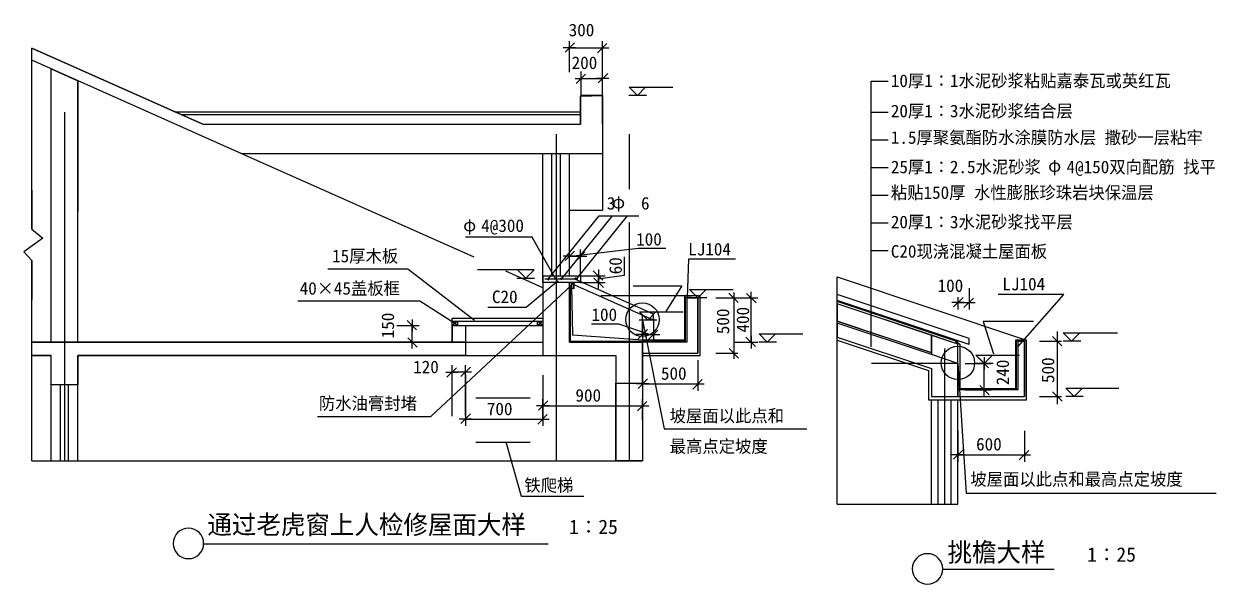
# Model space of a CAD drawing. Header units: metres. Extents: x 2670 to 45747, y -17800 to 38568.
# Drawn here: x 2670 to 45747, y 18330 to 38568 of the extents above; entities that cross this region are included whole.
import ezdxf

# ---------------------------------------------------------------- set-up
doc = ezdxf.new("R2010")
doc.units = ezdxf.units.M
for name, color, linetype in [('AX1', 1, 'Continuous'), ('BD', 2, 'Continuous'), ('MC', 4, 'Continuous'), ('PUB_DIM', 3, 'Continuous'), ('Q', 4, 'Continuous'), ('ZHOU2', 3, 'Continuous')]:
    doc.layers.add(name, color=color, linetype=linetype)

# ---------------------------------------------------------------- blocks, each defined once
blk = doc.blocks.new('_DIMX')
blk.add_line((-150, 0), (150, 0))
at = {"color": 1}
blk.add_lwpolyline([(-122.18, -121.72), (104.68, 105.14)], dxfattribs=at)
blk = doc.blocks.new('HN10')
for start, end in [(0, 180), (180, 0)]:
    blk.add_arc((0, 0), 688, start, end)
blk = doc.blocks.new('DI')
at = {"color": 3}
blk.add_lwpolyline([(-111.81, -111.43), (115.05, 115.43)], dxfattribs=at)

msp = doc.modelspace()

# ---------------------------------------------------------------- linework, layer by layer
for p, q in [((24535.78, 36283.17), (26115.47, 36283.17)), ((24535.78, 36283.17), (24835.78, 35983.17)), ((24835.78, 35983.17), (25135.78, 36283.17)), ((33280.2, 36492.55), (33897.71, 36492.55)), ((33280.2, 26903.24), (33280.2, 36492.55)), ((22780.59, 35952.76), (22811, 35983.17)), ((25165.14, 35983.17), (24530.91, 35983.17)), ((8115.56, 35395.11), (22780.59, 35395.11)), ((33280.2, 35377.55), (33897.71, 35377.55)), ((33280.2, 34377.55), (33897.71, 34377.55)), ((33280.2, 33377.55), (33897.71, 33377.55)), ((2952.75, 32555.71), (2952.75, 31148.78)), ((33280.2, 32377.55), (33897.71, 32377.55)), ((21603.57, 29338.76), (23457.51, 31629.97)), ((22086.25, 29338.76), (23940.19, 31629.97)), ((22623.78, 29338.76), (24477.72, 31629.97)), ((23457.51, 31629.97), (24892.5, 31629.97)), ((2952.75, 31148.78), (3359, 30825.75)), ((33280.2, 31377.55), (33897.71, 31377.55)), ((3359, 30825.75), (2669.91, 30331.21)), ((21031.16, 30863.49), (18632.41, 30863.49)), ((21873.02, 29352.27), (21031.16, 30863.49)), ((2669.91, 30331.21), (2952.75, 30017.41)), ((22380.59, 29468.51), (22380.59, 30422.12)), ((22381.59, 30172.12), (22779.59, 30172.12)), ((24861.58, 30448.98), (22621.99, 30185.74)), ((22780.59, 29468.51), (22780.59, 30422.12)), ((24361.79, 30157.62), (24361.79, 29473.19)), ((25862.81, 30448.98), (24861.58, 30448.98)), ((33280.2, 30377.55), (33897.71, 30377.55)), ((2952.75, 30017.41), (2952.75, 28610.48)), ((26645.49, 28668.51), (26690.66, 30075.24)), ((26690.66, 30075.24), (28382.74, 30075.24)), ((16546.91, 29706.32), (13654.26, 29706.32)), ((18949.91, 27857.39), (16546.91, 29706.32)), ((21109.16, 29678.19), (19063.21, 29678.19)), ((20479.8, 29378.19), (21114.03, 29378.19)), ((20809.16, 29378.19), (20509.16, 29678.19)), ((21109.16, 29678.19), (20809.16, 29378.19)), ((22682.24, 29346.19), (21497.18, 29346.19)), ((22380.59, 29468.51), (22780.59, 29468.51)), ((22780.59, 29468.51), (22780.59, 29228.51)), ((22780.59, 29468.51), (23676.21, 29468.51)), ((24361.79, 29473.19), (23413.26, 29341.57)), ((23426.21, 29469.51), (23426.21, 29470.51)), ((23426.21, 29228.51), (23426.21, 29468.51)), ((32058.4, 29428.27), (38897.78, 27148.47)), ((22461.18, 29135.29), (17380.07, 24380.71)), ((21973.43, 29287.42), (20823.52, 28318.26)), ((22780.59, 29228.51), (21420.59, 29228.51)), ((22419.98, 27096.51), (22419.98, 29018.24)), ((22456.62, 29082.37), (22497.87, 27326.35)), ((22543.21, 28993.77), (22543.21, 29228.51)), ((22780.59, 29228.51), (23676.21, 29228.51)), ((23426.21, 29227.51), (23426.21, 29226.51)), ((24680.17, 29104.5), (26445.49, 29104.5)), ((26445.49, 29104.5), (25865.83, 28183.16)), ((26720.59, 28968.51), (28300.28, 28968.51)), ((26720.59, 28968.51), (27020.59, 28668.51)), ((27020.59, 28668.51), (27320.59, 28968.51)), ((36817.78, 29019.2), (36817.78, 28249.39)), ((16981.18, 28555.89), (12569.29, 28555.89)), ((18237.72, 27747.41), (16981.18, 28555.89)), ((26620.59, 28748.51), (23519.01, 28748.51)), ((26572.59, 27111.51), (26572.59, 28691.85)), ((26620.59, 28668.51), (27020.59, 28668.51)), ((27349.94, 28668.51), (26715.71, 28668.51)), ((28316.55, 28669.15), (29192.39, 28669.15)), ((28942.39, 27069.51), (28942.39, 28668.15)), ((36409.09, 27083.61), (32058.4, 28533.84)), ((36417.78, 28691.32), (36417.78, 28249.39)), ((36418.78, 28499.39), (36816.78, 28499.39)), ((40244.15, 28786.41), (37874.52, 28786.41)), ((38577.78, 26902.33), (40244.15, 28786.41)), ((20823.52, 28318.26), (19429.05, 28318.26)), ((24908.34, 28168.51), (26488.03, 28168.51)), ((24908.34, 28168.51), (25208.34, 27868.51)), ((25208.34, 27868.51), (25508.34, 28168.51)), ((16147.72, 27668.51), (16947.42, 27668.51)), ((16697.42, 27669.51), (16697.42, 27670.51)), ((16697.42, 27068.51), (16697.42, 27668.51)), ((18140.59, 27934.05), (21420.59, 27934.05)), ((18334.85, 27826.31), (18140.59, 27668.51)), ((18334.85, 27668.51), (18140.59, 27826.31)), ((18140.59, 27826.31), (21420.59, 27826.31)), ((18140.59, 27668.51), (21420.59, 27668.51)), ((21420.59, 27668.51), (21226.33, 27826.31)), ((21420.59, 27826.31), (21226.33, 27668.51)), ((23182.23, 27728.36), (24157.11, 27728.36)), ((24157.11, 27728.36), (25258.92, 27363.12)), ((25537.69, 27868.51), (24903.46, 27868.51)), ((25020.59, 27868.51), (25805.12, 23944.33)), ((25020.59, 27850.14), (25020.59, 27098.69)), ((25420.59, 27903.83), (25420.59, 27491.25)), ((25420.59, 27868.51), (25420.59, 27098.69)), ((35457.78, 26625.47), (32058.4, 27758.6)), ((35457.78, 26625.47), (32058.4, 27758.6)), ((32058.4, 27758.6), (32058.4, 27252.64)), ((39153.7, 27822.61), (37329.29, 27822.61)), ((37329.29, 27822.61), (37706.76, 26649.35)), ((25020.59, 27148.51), (22497.87, 27326.35)), ((25021.59, 27348.69), (25419.59, 27348.69)), ((29231.45, 27368.51), (30811.14, 27368.51)), ((29231.45, 27368.51), (29531.45, 27068.51)), ((29531.45, 27068.51), (29831.45, 27368.51)), ((32058.4, 27252.64), (35457.78, 26119.51)), ((32058.4, 27147.23), (35357.78, 26047.43)), ((36417.78, 27002.31), (35457.78, 27322.31)), ((35457.78, 27322.31), (35457.78, 26625.47)), ((38497.78, 27148.47), (38497.78, 25388.47)), ((38897.78, 27148.47), (38497.78, 27148.47)), ((38897.78, 24988.47), (38897.78, 27148.47)), ((40224.78, 27405.47), (42188.38, 27405.47)), ((40224.78, 27405.47), (40524.78, 27105.47)), ((40524.78, 27105.47), (40824.78, 27405.47)), ((16147.72, 27068.51), (16947.42, 27068.51)), ((16697.42, 27067.51), (16697.42, 27066.51)), ((18620.59, 27068.51), (18620.59, 26588.51)), ((18620.59, 27068.51), (21420.59, 27068.51)), ((22380.59, 27068.51), (25020.59, 27068.51)), ((22419.98, 27111.51), (26572.59, 27111.51)), ((28316.55, 27068.51), (29192.39, 27068.51)), ((29860.81, 27068.51), (29226.58, 27068.51)), ((36332.59, 27097.44), (36491.78, 27002.49)), ((36417.78, 25105.47), (36417.78, 27002.31)), ((36491.78, 27002.49), (36491.78, 25388.47)), ((38529.78, 25388.47), (38529.78, 27128.81)), ((38529.78, 27128.81), (38754.31, 27128.81)), ((38577.78, 27105.47), (38817.78, 27105.47)), ((40854.13, 27105.47), (40219.9, 27105.47)), ((3660.59, 25525.37), (3660.59, 26588.51)), ((4620.59, 25525.37), (4620.59, 26588.51)), ((18620.59, 26588.51), (21420.59, 26588.51)), ((25020.59, 26421.86), (25020.59, 25309.6)), ((27020.59, 26421.86), (27020.59, 25309.6)), ((36417.78, 26305.47), (33296.31, 26305.47)), ((36417.78, 26305.47), (35457.78, 26625.47)), ((36417.78, 26305.47), (36712.71, 21616.38)), ((37696.26, 26305.47), (37062.03, 26305.47)), ((37066.91, 26605.47), (38646.6, 26605.47)), ((37066.91, 26605.47), (37366.91, 26305.47)), ((37366.91, 26305.47), (37666.91, 26605.47)), ((18620.59, 25896.63), (18620.59, 24044.09)), ((21420.59, 25878.38), (21420.59, 24044.09)), ((35357.78, 26047.43), (35357.78, 24988.47)), ((35457.78, 26119.51), (35457.78, 25105.47)), ((4620.59, 25525.37), (3660.59, 25525.37)), ((4620.59, 25525.37), (3660.59, 25525.37)), ((4620.59, 25525.37), (3660.59, 25525.37)), ((25021.59, 25559.6), (27019.59, 25559.6)), ((18996.1, 25054.81), (20965.98, 25054.81)), ((21420.59, 24261.08), (21420.59, 25017.41)), ((25020.59, 24261.08), (25020.59, 25017.41)), ((35357.78, 24988.47), (38897.78, 24988.47)), ((35457.78, 25105.47), (36417.78, 25105.47)), ((38497.78, 25388.47), (36417.78, 25388.47)), ((36491.78, 25388.47), (38529.78, 25388.47)), ((40946.24, 25106.12), (40312.01, 25106.12)), ((40316.88, 25406.12), (42233.27, 25406.12)), ((40316.88, 25406.12), (40616.88, 25106.12)), ((40616.88, 25106.12), (40916.88, 25406.12)), ((21421.59, 24767.41), (25019.59, 24767.41)), ((13279.94, 24384.11), (17376.67, 24384.11)), ((18621.59, 24294.09), (21419.59, 24294.09)), ((25805.12, 23944.33), (30958.05, 23944.33)), ((36417.78, 23864.82), (36417.78, 22752.56)), ((38817.78, 23864.82), (38817.78, 22752.56)), ((18996.1, 23454.81), (20965.98, 23454.81)), ((20645.64, 21499.31), (20090.17, 23459.95)), ((36418.78, 23002.56), (38816.78, 23002.56)), ((36712.71, 21616.38), (45747.19, 21616.38)), ((22899.76, 21499.31), (20645.64, 21499.31)), ((9172.07, 19788.76), (21608.54, 19788.76)), ((35872.37, 18869.15), (39899.66, 18869.15))]:
    msp.add_line(p, q)
for points in [[(4614.28, 27068.51), (3660.59, 27068.51), (3660.59, 36940.74), (4620.59, 36513.32)], [(21420.59, 26588.51), (24060.59, 26588.51), (24060.59, 25593.24), (25020.59, 25593.24), (25020.59, 27068.51), (22380.59, 27068.51), (22380.59, 29228.51), (21420.59, 29228.51)], [(22543.21, 28993.77), (22380.59, 29047.98), (22380.59, 29228.51), (22543.21, 29228.51)], [(35457.78, 26698.21), (35457.78, 27322.31), (32058.4, 28455.43), (32058.4, 27822.98)], [(18140.59, 27668.51), (18140.59, 27826.31), (18334.85, 27826.31), (18334.85, 27668.51)], [(18620.59, 27068.51), (18140.59, 27068.51), (18140.59, 27668.51), (18620.59, 27668.51)], [(21226.33, 27668.51), (21226.33, 27826.31), (21420.59, 27826.31), (21420.59, 27668.51)], [(18620.59, 27068.51), (18620.59, 26588.51), (4620.59, 26588.51), (4620.59, 25525.37), (3660.59, 25525.37), (3660.59, 26588.51), (2952.75, 26588.51), (2952.75, 27068.51)], [(24060.59, 25593.24), (25020.59, 25593.24), (25020.59, 22784.08), (24060.59, 22784.08)]]:
    msp.add_lwpolyline(points, close=True)
for points in [[(8381.98, 35296.29), (22780.59, 35296.29)], [(22461.9, 29228.51), (22461.9, 29020.88)], [(25020.59, 26588.51), (27100.59, 26588.51), (27100.59, 28748.51), (26540.59, 28748.51), (26540.59, 27148.51), (25020.59, 27148.51)], [(26572.59, 28691.85), (26797.12, 28691.85)]]:
    msp.add_lwpolyline(points)
for points in [[(21590.03, 29346.19, 1), (21640.28, 29346.19, 1)], [(22067.27, 29362.27, 1), (22117.52, 29362.27, 1)], [(22582.04, 29362.27, 1), (22632.29, 29362.27, 1)]]:
    msp.add_lwpolyline(points, format="xyb", close=True)
for centre in [(25020.59, 27883.79), (36417.78, 26320.75)]:
    msp.add_circle(centre, 604)
at = {"layer": 'AX1'}
for p, q in [((4140.59, 35377.5), (4140.59, 22784.08)), ((21900.59, 34585.5), (21900.59, 22784.08)), ((24540.59, 34585.5), (24540.59, 32598.07)), ((24540.59, 31388.95), (24540.59, 22784.08)), ((35937.78, 26844.95), (35937.78, 21221.05)), ((25020.59, 26668.51), (27020.59, 26668.51)), ((36417.78, 25105.47), (38417.78, 25105.47))]:
    msp.add_line(p, q, dxfattribs=at)
at = {"layer": 'BD'}
for p, q in [((3660.59, 27068.51), (3660.59, 36940.74)), ((4620.59, 27068.51), (4620.59, 36513.32)), ((22780.59, 35983.17), (22780.59, 34940.51)), ((23580.59, 35983.17), (22780.59, 35983.17)), ((23580.59, 34940.51), (23580.59, 35983.17)), ((23580.59, 34940.51), (23580.59, 33876.51)), ((23580.59, 33876.51), (10542.96, 33876.51)), ((21420.59, 29468.51), (22380.59, 29468.51)), ((21420.59, 29468.51), (21420.59, 26588.51)), ((22380.59, 29228.51), (22380.59, 27068.51)), ((27020.59, 28668.51), (27020.59, 26668.51)), ((36817.78, 27201.2), (32058.4, 28787.66)), ((36817.78, 26990.38), (32058.4, 28576.84)), ((36417.78, 27002.31), (32058.4, 28455.43)), ((18140.59, 27668.51), (18620.59, 27668.51)), ((18140.59, 27668.51), (18140.59, 27068.51)), ((18620.59, 27668.51), (18620.59, 27068.51)), ((21420.59, 27668.51), (21420.59, 27668.51)), ((25020.59, 27868.51), (25020.59, 27362.54)), ((35457.78, 26689.85), (32058.4, 27822.98)), ((32058.4, 27252.64), (35457.78, 26119.51)), ((35457.78, 27322.31), (35457.78, 26689.85)), ((36817.78, 26990.38), (36817.78, 27201.2)), ((3660.59, 27068.51), (2952.75, 27068.51)), ((18620.59, 27068.51), (4620.59, 27068.51)), ((25020.59, 27068.51), (25020.59, 22784.08)), ((38817.78, 27105.47), (38817.78, 25105.47)), ((2952.75, 26588.51), (3660.59, 26588.51)), ((4620.59, 26588.51), (18620.59, 26588.51)), ((21420.59, 26588.51), (24060.59, 26588.51)), ((24060.59, 26588.51), (24060.59, 22784.08)), ((36417.78, 26305.47), (36417.78, 25799.51)), ((35457.78, 26119.51), (35457.78, 25105.47)), ((36417.78, 25799.51), (36417.78, 25105.47)), ((35457.78, 25105.47), (36417.78, 25105.47))]:
    msp.add_line(p, q, dxfattribs=at)
msp.add_lwpolyline([(9136.62, 34940.51), (22780.59, 34940.51)], dxfattribs=at)
for points in [[(21420.59, 29228.51), (21420.59, 29468.51), (22780.59, 29468.51), (22780.59, 29228.51)], [(25020.59, 26668.51), (27020.59, 26668.51), (27020.59, 28668.51), (26620.59, 28668.51), (26620.59, 27068.51), (25020.59, 27068.51)], [(36417.78, 25105.47), (38817.78, 25105.47), (38817.78, 27105.47), (38577.78, 27105.47), (38577.78, 25345.47), (36417.78, 25345.47)]]:
    msp.add_lwpolyline(points, close=True, dxfattribs=at)
at = {"layer": 'MC'}
for p, q in [((22380.59, 36821.57), (22380.59, 37948.32)), ((23580.59, 36821.57), (23580.59, 37948.32)), ((2952.75, 31148.78), (2952.75, 37693.74)), ((9136.62, 34940.51), (2952.75, 37693.74)), ((22381.59, 37698.32), (23579.59, 37698.32)), ((10542.96, 33876.51), (2952.75, 37255.89)), ((22811, 35983.17), (22811, 36847.24)), ((23580.59, 35983.17), (23580.59, 36847.24)), ((22810, 36597.24), (22809, 36597.24)), ((22811, 36597.24), (23580.59, 36597.24)), ((23581.59, 36597.24), (23582.59, 36597.24)), ((18939.1, 30138.31), (10542.96, 33876.51)), ((21420.59, 29468.51), (21420.59, 33876.51)), ((21740.59, 29468.51), (21740.59, 33876.51)), ((22060.59, 29468.51), (22060.59, 33876.51)), ((22380.59, 29468.51), (22380.59, 33876.51)), ((23580.59, 33876.51), (23580.59, 31836.65)), ((22380.59, 31836.65), (23580.59, 31836.65)), ((2952.75, 22784.08), (2952.75, 30017.41)), ((21420.59, 29033.48), (20081.13, 29629.84)), ((25420.59, 28080.47), (22555.67, 29356.01)), ((25420.59, 27861.54), (22474.33, 29173.3)), ((25020.59, 27362.54), (25020.59, 28039.63)), ((25420.59, 27861.54), (25420.59, 28080.47)), ((18140.59, 27668.51), (18140.59, 27934.05)), ((36417.78, 25799.51), (36417.78, 27123.71)), ((18139.59, 25984.87), (18138.59, 25984.87)), ((18140.59, 24399.26), (18140.59, 26234.87)), ((18620.59, 25984.87), (18140.59, 25984.87)), ((18620.59, 24399.26), (18620.59, 26234.87)), ((18621.59, 25984.87), (18622.59, 25984.87)), ((3660.59, 22784.08), (3660.59, 25525.37)), ((3992.09, 22784.08), (3992.09, 25525.37)), ((4289.09, 22784.08), (4289.09, 25525.37)), ((4620.59, 22784.08), (4620.59, 25525.37)), ((35457.78, 21221.05), (35457.78, 24988.47)), ((35697.78, 21221.05), (35697.78, 24988.47)), ((36177.78, 21221.05), (36177.78, 24988.47)), ((36417.78, 21221.05), (36417.78, 24988.47)), ((2952.75, 22784.08), (25020.59, 22784.08)), ((32058.4, 21221.05), (36417.78, 21221.05))]:
    msp.add_line(p, q, dxfattribs=at)
msp.add_lwpolyline([(22780.59, 35952.76), (23580.59, 35983.17), (23580.59, 33876.51), (10542.96, 33876.51), (2952.75, 37255.89), (2952.75, 37693.74), (9136.62, 34940.51), (22780.59, 34940.51)], close=True, dxfattribs=at)
at = {"layer": 'PUB_DIM'}
for p, q in [((28316.55, 28864.04), (28316.55, 26468.55)), ((27671.55, 28669.15), (28466.55, 28669.15)), ((40004.88, 27457.83), (40004.88, 24830.25)), ((39359.88, 27106.12), (40154.88, 27106.12)), ((27671.55, 26669.15), (28466.55, 26669.15)), ((4620.59, 23168.51), (4620.59, 25968.51)), ((39359.88, 25106.12), (40154.88, 25106.12)), ((35457.78, 22813.47), (35457.78, 23413.47))]:
    msp.add_line(p, q, dxfattribs=at)
at = {"layer": 'ZHOU2'}
for p, q in [((32058.4, 21221.05), (32058.4, 29428.27)), ((36682.88, 26305.47), (37616.91, 26305.47)), ((37366.91, 26306.47), (37366.91, 26307.47)), ((37366.91, 25345.47), (37366.91, 26305.47)), ((36682.88, 25345.47), (37616.91, 25345.47)), ((37366.91, 25344.47), (37366.91, 25343.47))]:
    msp.add_line(p, q, dxfattribs=at)

# ---------------------------------------------------------------- block references
at = {"xscale": 1.5, "yscale": 1.5, "zscale": 1.5}
for p, rotation in [((22380.59, 30172.12), 180), ((23426.21, 29468.51), 270), ((23426.21, 29228.51), 90), ((28942.39, 28669.15), 90), ((36417.78, 28499.39), 180), ((16697.42, 27668.51), 270), ((16697.42, 27068.51), 90), ((25020.59, 27348.69), 180), ((28942.39, 27068.51), 270), ((25020.59, 25559.6), 180), ((21420.59, 24767.41), 180), ((18620.59, 24294.09), 180), ((36417.78, 23002.56), 180)]:
    msp.add_blockref('_DIMX', p, dxfattribs=dict(at, rotation=rotation))
for p in [(22780.59, 30172.12), (36817.78, 28499.39), (25420.59, 27348.69), (27020.59, 25559.6), (25020.59, 24767.41), (21420.59, 24294.09), (38817.78, 23002.56)]:
    msp.add_blockref('_DIMX', p, dxfattribs=at)
at = {"layer": 'MC', "xscale": 1.5, "yscale": 1.5, "zscale": 1.5, "rotation": 180}
for p in [(22380.59, 37698.32), (23580.59, 36597.24), (18620.59, 25984.87)]:
    msp.add_blockref('_DIMX', p, dxfattribs=at)
at = {"layer": 'MC'}
for name, p, xscale, yscale, zscale in [('_DIMX', (23580.59, 37698.32), 1.5, 1.5, 1.5), ('_DIMX', (22811, 36597.24), 1.5, 1.5, 1.5), ('_DIMX', (18140.59, 25984.87), 1.5, 1.5, 1.5), ('HN10', (8615.52, 19801.19), 0.8, 0.8, 0.8), ('HN10', (35318.7, 18879.75), 0.8, 0.8, 0.8)]:
    msp.add_blockref(name, p, dxfattribs=dict(at, xscale=xscale, yscale=yscale, zscale=zscale))
at = {"layer": 'PUB_DIM', "xscale": 1.5, "yscale": 1.5, "zscale": 1.5}
for p, rotation in [((28316.55, 28669.15), 90), ((40004.88, 27106.12), 90), ((28316.55, 26669.15), 270), ((40004.88, 25106.12), 270)]:
    msp.add_blockref('DI', p, dxfattribs=dict(at, rotation=rotation))
at = {"layer": 'ZHOU2', "xscale": 1.5, "yscale": 1.5, "zscale": 1.5}
for p, rotation in [((37366.91, 26305.47), 270), ((37366.91, 25345.47), 90)]:
    msp.add_blockref('_DIMX', p, dxfattribs=dict(at, rotation=rotation))

# ---------------------------------------------------------------- texts
for s, height, p in [('300', 454, (22354.09, 38119.97)), ('200', 454, (22461.22, 36935.84)), ('100', 454, (24792.4, 30559.9)), ('100', 454, (35683.17, 28885.21)), ('100', 454, (23177.22, 27838.47)), ('120', 454, (16735.69, 25949.67)), ('500', 454, (25687.64, 25713.93)), ('900', 454, (22599.04, 24922.61)), ('700', 454, (19397.77, 24432.71)), ('600', 454, (37073.96, 23158.23)), ('1∶25', 518, (22368.83, 20141.67)), ('1∶25', 518, (41087.11, 19141.52))]:
    msp.add_text(s, height=height).set_placement(p)
for s, p in [('60', (24273.97, 29520.54)), ('150', (16046.14, 27209.18)), ('500', (28153.67, 27358.09)), ('400', (28873.01, 27417.39)), ('240', (38262.59, 25513.54)), ('500', (39897.22, 25595.17))]:
    msp.add_text(s, height=454, rotation=90).set_placement(p)
at = {"layer": 'MC'}
for s, height, p in [('防水油膏封堵', 454, (13330.22, 24632.62)), ('坡屋面以此点和', 454, (26003.48, 24182.58)), ('最高点定坡度', 454, (26003.48, 23079.15)), ('坡屋面以此点和最高点定坡度', 454, (36865.92, 21891.84)), ('铁爬梯', 454, (20752.42, 21674.84)), ('通过老虎窗上人检修屋面大样', 681, (9300.4, 20137.91)), ('挑檐大样', 681, (36041.29, 19139.89))]:
    msp.add_text(s, height=height, dxfattribs=at).set_placement(p)
at = {"layer": 'PUB_DIM'}
for s, p in [('10厚1∶1水泥砂浆粘贴嘉泰瓦或英红瓦', (33993.66, 36286.16)), ('20厚1∶3水泥砂浆结合层', (33993.66, 35194.16)), ('1.5厚聚氨酯防水涂膜防水层 撒砂一层粘牢', (33993.66, 34236.37)), ('25厚1∶2.5水泥砂浆   4@150双向配筋 找平', (33993.66, 33173.26)), ('粘贴150厚 水性膨胀珍珠岩块保温层', (33993.66, 32246.97)), ('3   6', (23731.46, 31860.21)), ('4@300', (19194.3, 31052.86)), ('20厚1∶3水泥砂浆找平层', (33993.66, 31186.16)), ('LJ104', (26672.2, 30202.83)), ('C20现浇混凝土屋面板', (33993.66, 30123.07)), ('15厚木板', (13806.53, 29954.37)), ('40×45盖板框', (12635.48, 28787.75)), ('LJ104', (38025.01, 28942.38)), ('C20', (19582.72, 28481.91))]:
    msp.add_text(s, height=454, dxfattribs=at).set_placement(p)
at = {"layer": 'Q'}
for p in [(39679.14, 33224.09), (23924.03, 31903.17), (18543.52, 31073.28)]:
    msp.add_text('φ', height=454, dxfattribs=at).set_placement(p)

doc.saveas('drawing.dxf')
